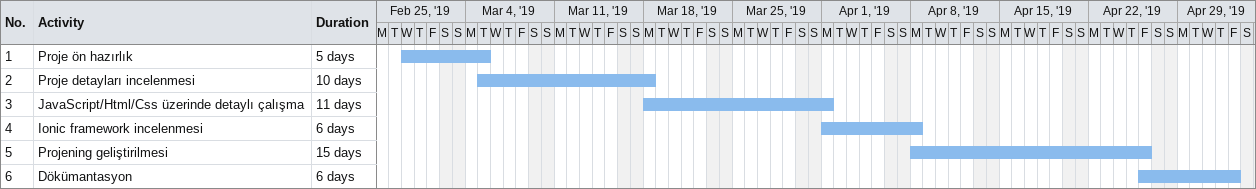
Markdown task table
| ID | Task | Duration | Start | Finish |
|---|---|---|---|---|
| 1 | Proje ön hazırlık | 5d | 2019-02-27 | 2019-03-05 |
| 2 | Proje detayları incelenmesi | 10d | 2019-03-05 | 2019-03-18 |
| 3 | JavaScript/Html/Css üzerinde detaylı çalışma | 11d | 2019-03-18 | 2019-04-01 |
| 4 | Ionic framework incelenmesi | 6d | 2019-04-01 | 2019-04-08 |
| 5 | Projening geliştirilmesi | 15d | 2019-04-08 | 2019-04-26 |
| 6 | Dökümantasyon | 6d | 2019-04-26 | 2019-05-03 |
